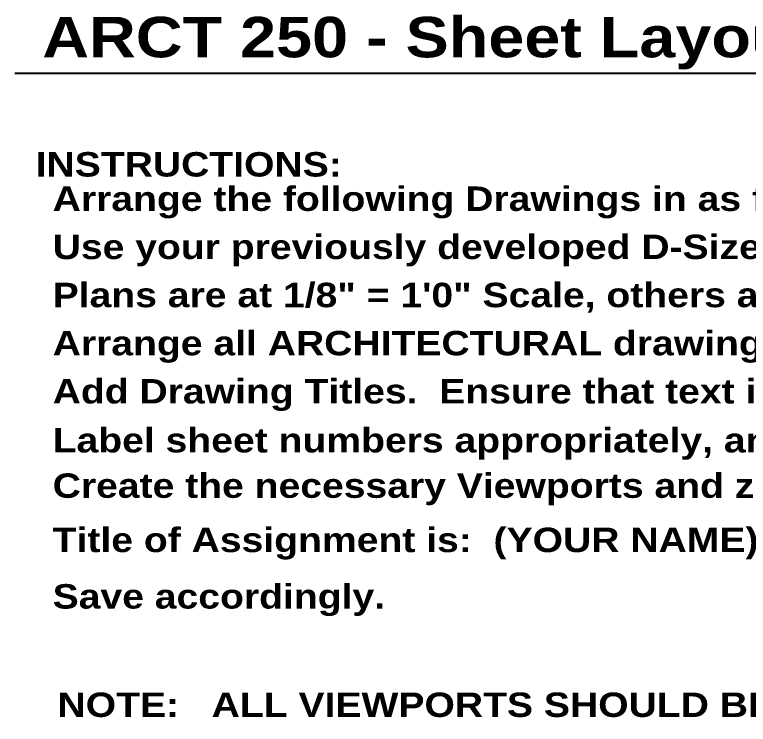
# Model space of a CAD drawing. Header units: inches. Extents: x -37 to 8263, y -3768 to 3636.
# Drawn here: x 1979 to 3780, y 1894 to 3636 of the extents above; entities that cross this region are included whole.
import ezdxf

# ---------------------------------------------------------------- set-up
doc = ezdxf.new("R2010")
doc.units = ezdxf.units.IN
doc.header["$MEASUREMENT"] = 0
doc.styles.add('ARIAL BLACK', font='')
doc.styles.get('ARIAL BLACK').set_extended_font_data('Arial Black')

msp = doc.modelspace()

# ---------------------------------------------------------------- linework, layer by layer
msp.add_line((1979.1, 3493.1), (4723.6, 3493.1))

# ---------------------------------------------------------------- texts
at = {"style": 'ARIAL BLACK'}
for s, height, p in [('ARCT 250 - Sheet Layout Assmt -Multiple Sheets', 99.358, (2046.9, 3531.8)), ('INSTRUCTIONS:  ', 60, (2030.5, 3239)), ('Arrange the following Drawings in as few sheets as possible.', 60, (2072.3, 3154.6)), ('Use your previously developed D-Size Title Block/Layout sheet as a prototype/template.', 60, (2072.3, 3036.4)), ('Plans are at 1/8" = 1\'0" Scale, others are either 1/2" = 1\'-0" or 3/4" = 1\'-0" as noted. ', 60, (2072.3, 2918.2)), ('Arrange all ARCHITECTURAL drawings together, and STRUCTURAL drawings together.', 60, (2072.3, 2800)), ('Add Drawing Titles.  Ensure that text is either 1/8" or 1/4" in ACTUAL HEIGHT.', 60, (2072.3, 2681.8)), ('Label sheet numbers appropriately, and complete title block text as well.', 60, (2072.3, 2561.6)), ('Create the necessary Viewports and zoom each to appropriate scale.', 60, (2072.3, 2450.1)), ('Title of Assignment is:  (YOUR NAME) - 250 Bank Sheet Layout.dwg', 60, (2072.3, 2316.9)), ('Save accordingly.', 60, (2072.3, 2178.2)), ("NOTE:   ALL VIEWPORTS SHOULD BE ON 'VP' LAYER (Not to Plot)", 60, (2084.1, 1912.1))]:
    msp.add_text(s, height=height, dxfattribs=at).set_placement(p)

doc.saveas('drawing.dxf')
